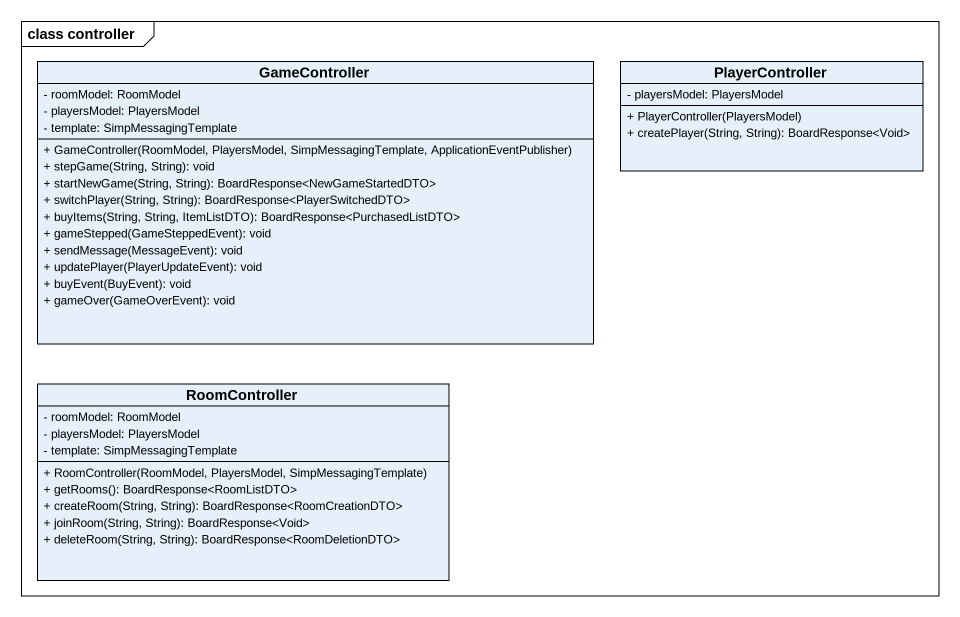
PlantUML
@startuml
mainframe class controller
hide circle
hide empty members
skinparam classAttributeIconSize 0
class GameController {
  - roomModel: RoomModel
  - playersModel: PlayersModel
  - template: SimpMessagingTemplate
  + GameController(RoomModel, PlayersModel, SimpMessagingTemplate, ApplicationEventPublisher)
  + stepGame(String, String): void
  + startNewGame(String, String): BoardResponse<NewGameStartedDTO>
  + switchPlayer(String, String): BoardResponse<PlayerSwitchedDTO>
  + buyItems(String, String, ItemListDTO): BoardResponse<PurchasedListDTO>
  + gameStepped(GameSteppedEvent): void
  + sendMessage(MessageEvent): void
  + updatePlayer(PlayerUpdateEvent): void
  + buyEvent(BuyEvent): void
  + gameOver(GameOverEvent): void
}
class PlayerController {
  - playersModel: PlayersModel
  + PlayerController(PlayersModel)
  + createPlayer(String, String): BoardResponse<Void>
}
class RoomController {
  - roomModel: RoomModel
  - playersModel: PlayersModel
  - template: SimpMessagingTemplate
  + RoomController(RoomModel, PlayersModel, SimpMessagingTemplate)
  + getRooms(): BoardResponse<RoomListDTO>
  + createRoom(String, String): BoardResponse<RoomCreationDTO>
  + joinRoom(String, String): BoardResponse<Void>
  + deleteRoom(String, String): BoardResponse<RoomDeletionDTO>
}
@enduml
